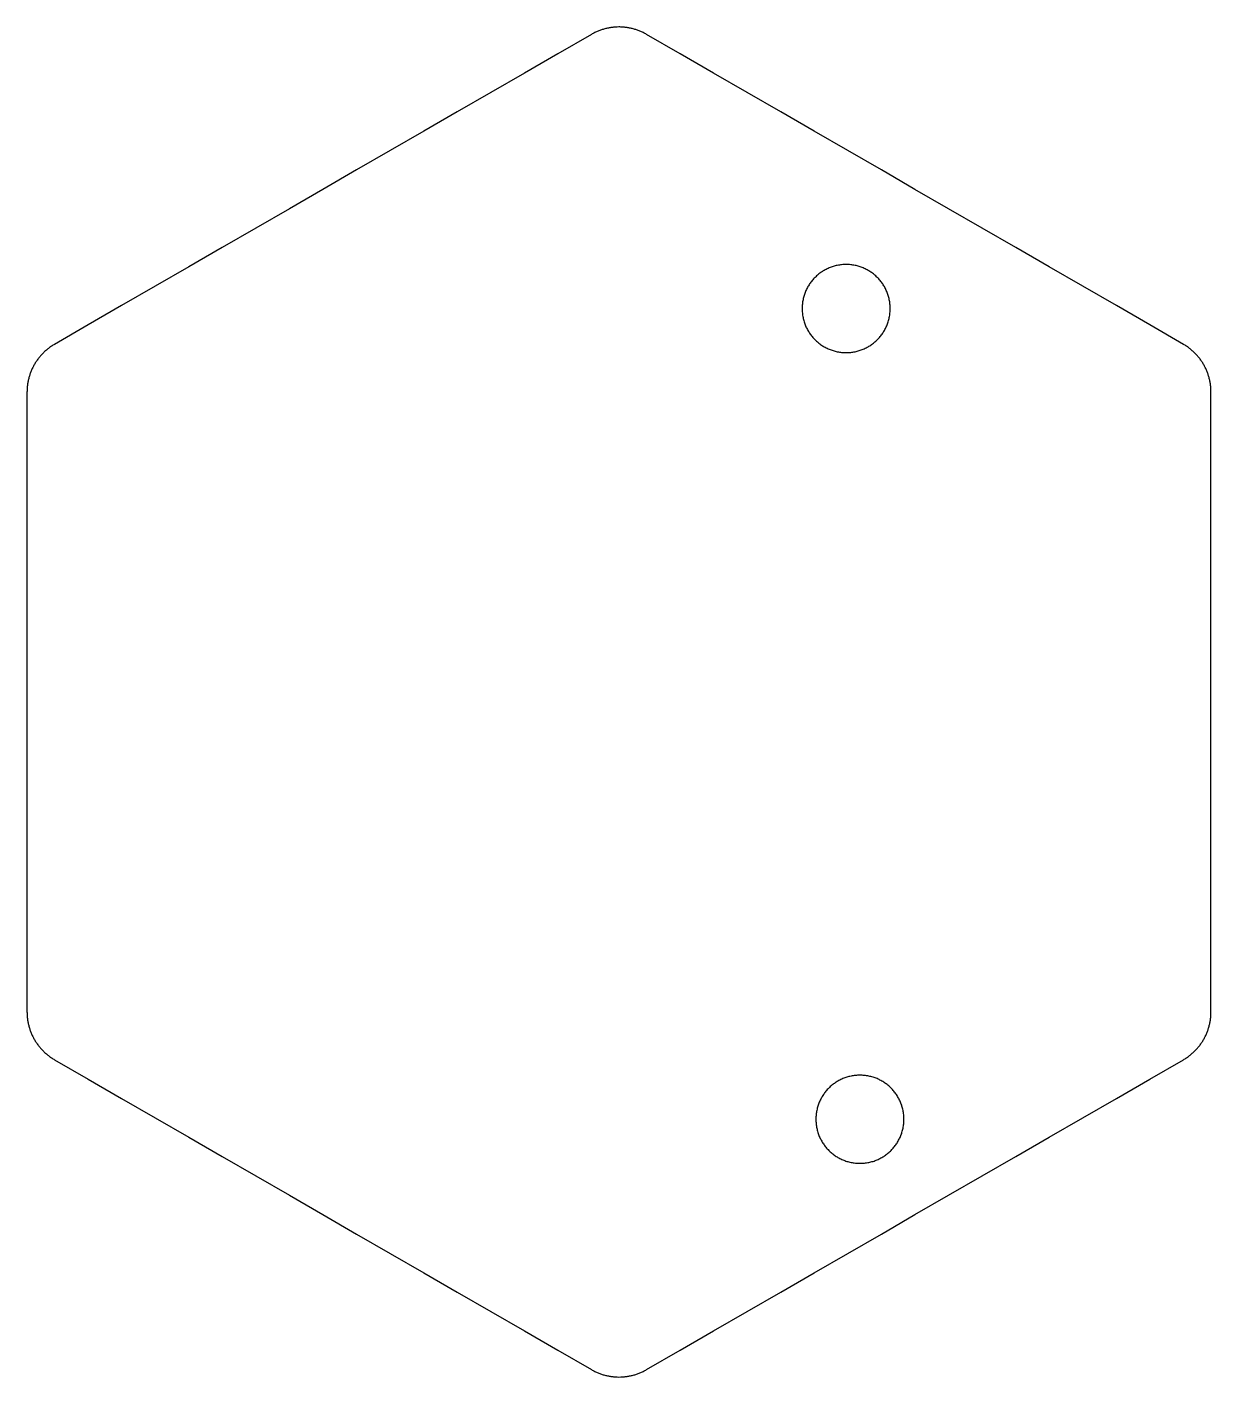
# Model space of a CAD drawing. Extents: x 97.5 to 140.5, y -136.1 to -87.
import ezdxf

# ---------------------------------------------------------------- set-up
doc = ezdxf.new("R2010")
doc.units = 0
doc.layers.add('LAYER_1', color=7, linetype='CONTINUOUS')

# ---------------------------------------------------------------- blocks, each defined once
blk = doc.blocks.new('BLOCK_3')
at = {"layer": 'LAYER_1', "color": 7}
blk.add_open_spline([(120.041, -87.31), (120.041, -87.31), (121.26, -88.014), (121.26, -88.014), (121.26, -88.014), (122.479, -88.718), (122.479, -88.718), (122.479, -88.718), (123.698, -89.421), (123.698, -89.421), (123.698, -89.421), (124.916, -90.125), (124.916, -90.125), (124.916, -90.125), (126.135, -90.829), (126.135, -90.829), (126.135, -90.829), (127.354, -91.532), (127.354, -91.532), (127.354, -91.532), (128.573, -92.236), (128.573, -92.236), (128.573, -92.236), (129.791, -92.94), (129.791, -92.94), (129.791, -92.94), (131.01, -93.643), (131.01, -93.643), (131.01, -93.643), (132.229, -94.347), (132.229, -94.347), (132.229, -94.347), (133.448, -95.051), (133.448, -95.051), (133.448, -95.051), (134.666, -95.754), (134.666, -95.754), (134.666, -95.754), (135.885, -96.458), (135.885, -96.458), (135.885, -96.458), (137.104, -97.161), (137.104, -97.161), (137.104, -97.161), (138.323, -97.865), (138.323, -97.865), (138.323, -97.865), (139.541, -98.569), (139.541, -98.569), (139.58, -98.591), (139.618, -98.615), (139.655, -98.639), (139.691, -98.664), (139.727, -98.69), (139.762, -98.716), (139.797, -98.743), (139.831, -98.771), (139.863, -98.8), (139.896, -98.829), (139.928, -98.859), (139.959, -98.89), (139.989, -98.92), (140.019, -98.952), (140.047, -98.985), (140.076, -99.018), (140.103, -99.051), (140.13, -99.085), (140.156, -99.12), (140.181, -99.155), (140.205, -99.191), (140.229, -99.227), (140.252, -99.263), (140.273, -99.301), (140.295, -99.338), (140.315, -99.376), (140.334, -99.415), (140.354, -99.454), (140.372, -99.493), (140.388, -99.533), (140.405, -99.573), (140.42, -99.613), (140.434, -99.654), (140.448, -99.695), (140.461, -99.737), (140.472, -99.779), (140.483, -99.821), (140.493, -99.863), (140.502, -99.906), (140.511, -99.949), (140.518, -99.992), (140.524, -100.036), (140.53, -100.079), (140.534, -100.123), (140.537, -100.168), (140.54, -100.212), (140.541, -100.256), (140.541, -100.301), (140.541, -100.301), (140.541, -101.708), (140.541, -101.708), (140.541, -101.708), (140.541, -103.115), (140.541, -103.115), (140.541, -103.115), (140.541, -104.523), (140.541, -104.523), (140.541, -104.523), (140.541, -105.93), (140.541, -105.93), (140.541, -105.93), (140.541, -107.337), (140.541, -107.337), (140.541, -107.337), (140.541, -108.745), (140.541, -108.745), (140.541, -108.745), (140.541, -110.152), (140.541, -110.152), (140.541, -110.152), (140.541, -111.559), (140.541, -111.559), (140.541, -111.559), (140.541, -112.966), (140.541, -112.966), (140.541, -112.966), (140.541, -114.374), (140.541, -114.374), (140.541, -114.374), (140.541, -115.781), (140.541, -115.781), (140.541, -115.781), (140.541, -117.188), (140.541, -117.188), (140.541, -117.188), (140.541, -118.596), (140.541, -118.596), (140.541, -118.596), (140.541, -120.003), (140.541, -120.003), (140.541, -120.003), (140.541, -121.41), (140.541, -121.41), (140.541, -121.41), (140.541, -122.817), (140.541, -122.817), (140.541, -122.862), (140.54, -122.907), (140.537, -122.951), (140.534, -122.995), (140.53, -123.039), (140.524, -123.082), (140.518, -123.126), (140.511, -123.169), (140.502, -123.212), (140.493, -123.255), (140.483, -123.297), (140.472, -123.339), (140.461, -123.381), (140.448, -123.423), (140.434, -123.464), (140.42, -123.505), (140.405, -123.545), (140.388, -123.585), (140.372, -123.625), (140.354, -123.665), (140.334, -123.703), (140.315, -123.742), (140.295, -123.78), (140.273, -123.817), (140.252, -123.855), (140.229, -123.892), (140.205, -123.927), (140.181, -123.963), (140.156, -123.999), (140.13, -124.033), (140.103, -124.067), (140.076, -124.101), (140.047, -124.133), (140.019, -124.166), (139.989, -124.198), (139.959, -124.229), (139.928, -124.259), (139.896, -124.289), (139.863, -124.318), (139.831, -124.347), (139.797, -124.375), (139.762, -124.402), (139.727, -124.429), (139.691, -124.454), (139.655, -124.479), (139.618, -124.504), (139.58, -124.527), (139.541, -124.55), (139.541, -124.55), (138.323, -125.253), (138.323, -125.253), (138.323, -125.253), (137.104, -125.957), (137.104, -125.957), (137.104, -125.957), (135.885, -126.66), (135.885, -126.66), (135.885, -126.66), (134.666, -127.364), (134.666, -127.364), (134.666, -127.364), (133.448, -128.068), (133.448, -128.068), (133.448, -128.068), (132.229, -128.771), (132.229, -128.771), (132.229, -128.771), (131.01, -129.475), (131.01, -129.475), (131.01, -129.475), (129.791, -130.179), (129.791, -130.179), (129.791, -130.179), (128.573, -130.882), (128.573, -130.882), (128.573, -130.882), (127.354, -131.586), (127.354, -131.586), (127.354, -131.586), (126.135, -132.29), (126.135, -132.29), (126.135, -132.29), (124.916, -132.993), (124.916, -132.993), (124.916, -132.993), (123.698, -133.697), (123.698, -133.697), (123.698, -133.697), (122.479, -134.401), (122.479, -134.401), (122.479, -134.401), (121.26, -135.104), (121.26, -135.104), (121.26, -135.104), (120.041, -135.808), (120.041, -135.808), (120.003, -135.83), (119.963, -135.851), (119.924, -135.871), (119.884, -135.89), (119.844, -135.908), (119.803, -135.925), (119.762, -135.942), (119.721, -135.957), (119.68, -135.971), (119.639, -135.985), (119.597, -135.998), (119.555, -136.009), (119.513, -136.02), (119.47, -136.03), (119.428, -136.038), (119.385, -136.047), (119.343, -136.053), (119.3, -136.059), (119.257, -136.065), (119.214, -136.069), (119.171, -136.072), (119.128, -136.074), (119.085, -136.076), (119.041, -136.076), (118.998, -136.076), (118.955, -136.074), (118.912, -136.072), (118.869, -136.069), (118.826, -136.065), (118.783, -136.059), (118.74, -136.053), (118.697, -136.047), (118.655, -136.038), (118.612, -136.03), (118.57, -136.02), (118.528, -136.009), (118.486, -135.998), (118.444, -135.985), (118.403, -135.971), (118.361, -135.957), (118.32, -135.942), (118.28, -135.925), (118.239, -135.908), (118.199, -135.89), (118.159, -135.871), (118.119, -135.851), (118.08, -135.83), (118.041, -135.808), (118.041, -135.808), (116.823, -135.104), (116.823, -135.104), (116.823, -135.104), (115.604, -134.401), (115.604, -134.401), (115.604, -134.401), (114.385, -133.697), (114.385, -133.697), (114.385, -133.697), (113.166, -132.993), (113.166, -132.993), (113.166, -132.993), (111.948, -132.29), (111.948, -132.29), (111.948, -132.29), (110.729, -131.586), (110.729, -131.586), (110.729, -131.586), (109.51, -130.882), (109.51, -130.882), (109.51, -130.882), (108.291, -130.179), (108.291, -130.179), (108.291, -130.179), (107.073, -129.475), (107.073, -129.475), (107.073, -129.475), (105.854, -128.771), (105.854, -128.771), (105.854, -128.771), (104.635, -128.068), (104.635, -128.068), (104.635, -128.068), (103.416, -127.364), (103.416, -127.364), (103.416, -127.364), (102.198, -126.66), (102.198, -126.66), (102.198, -126.66), (100.979, -125.957), (100.979, -125.957), (100.979, -125.957), (99.76, -125.253), (99.76, -125.253), (99.76, -125.253), (98.541, -124.55), (98.541, -124.55), (98.503, -124.527), (98.465, -124.504), (98.428, -124.479), (98.391, -124.454), (98.356, -124.429), (98.321, -124.402), (98.286, -124.375), (98.252, -124.347), (98.219, -124.318), (98.186, -124.289), (98.155, -124.259), (98.124, -124.229), (98.093, -124.198), (98.064, -124.166), (98.035, -124.133), (98.007, -124.101), (97.979, -124.067), (97.953, -124.033), (97.927, -123.999), (97.902, -123.963), (97.878, -123.927), (97.854, -123.892), (97.831, -123.855), (97.809, -123.817), (97.788, -123.78), (97.767, -123.742), (97.748, -123.703), (97.729, -123.665), (97.711, -123.625), (97.695, -123.585), (97.678, -123.545), (97.663, -123.505), (97.649, -123.464), (97.635, -123.423), (97.622, -123.381), (97.611, -123.339), (97.599, -123.297), (97.589, -123.255), (97.581, -123.212), (97.572, -123.169), (97.565, -123.126), (97.559, -123.082), (97.553, -123.039), (97.549, -122.995), (97.546, -122.951), (97.543, -122.907), (97.541, -122.862), (97.541, -122.817), (97.541, -122.817), (97.541, -121.41), (97.541, -121.41), (97.541, -121.41), (97.541, -120.003), (97.541, -120.003), (97.541, -120.003), (97.541, -118.596), (97.541, -118.596), (97.541, -118.596), (97.541, -117.188), (97.541, -117.188), (97.541, -117.188), (97.541, -115.781), (97.541, -115.781), (97.541, -115.781), (97.541, -114.374), (97.541, -114.374), (97.541, -114.374), (97.541, -112.966), (97.541, -112.966), (97.541, -112.966), (97.541, -111.559), (97.541, -111.559), (97.541, -111.559), (97.541, -110.152), (97.541, -110.152), (97.541, -110.152), (97.541, -108.745), (97.541, -108.745), (97.541, -108.745), (97.541, -107.337), (97.541, -107.337), (97.541, -107.337), (97.541, -105.93), (97.541, -105.93), (97.541, -105.93), (97.541, -104.523), (97.541, -104.523), (97.541, -104.523), (97.541, -103.115), (97.541, -103.115), (97.541, -103.115), (97.541, -101.708), (97.541, -101.708), (97.541, -101.708), (97.541, -100.301), (97.541, -100.301), (97.541, -100.256), (97.543, -100.212), (97.546, -100.168), (97.549, -100.123), (97.553, -100.079), (97.559, -100.036), (97.565, -99.992), (97.572, -99.949), (97.581, -99.906), (97.589, -99.863), (97.599, -99.821), (97.611, -99.779), (97.622, -99.737), (97.635, -99.695), (97.649, -99.654), (97.663, -99.613), (97.678, -99.573), (97.695, -99.533), (97.711, -99.493), (97.729, -99.454), (97.748, -99.415), (97.767, -99.376), (97.788, -99.338), (97.809, -99.301), (97.831, -99.263), (97.854, -99.227), (97.878, -99.191), (97.902, -99.155), (97.927, -99.12), (97.953, -99.085), (97.979, -99.051), (98.007, -99.018), (98.035, -98.985), (98.064, -98.952), (98.093, -98.92), (98.124, -98.89), (98.155, -98.859), (98.186, -98.829), (98.219, -98.8), (98.252, -98.771), (98.286, -98.743), (98.321, -98.716), (98.356, -98.69), (98.391, -98.664), (98.428, -98.639), (98.465, -98.615), (98.503, -98.591), (98.541, -98.569), (98.541, -98.569), (99.76, -97.865), (99.76, -97.865), (99.76, -97.865), (100.979, -97.161), (100.979, -97.161), (100.979, -97.161), (102.198, -96.458), (102.198, -96.458), (102.198, -96.458), (103.416, -95.754), (103.416, -95.754), (103.416, -95.754), (104.635, -95.051), (104.635, -95.051), (104.635, -95.051), (105.854, -94.347), (105.854, -94.347), (105.854, -94.347), (107.073, -93.643), (107.073, -93.643), (107.073, -93.643), (108.291, -92.94), (108.291, -92.94), (108.291, -92.94), (109.51, -92.236), (109.51, -92.236), (109.51, -92.236), (110.729, -91.532), (110.729, -91.532), (110.729, -91.532), (111.948, -90.829), (111.948, -90.829), (111.948, -90.829), (113.166, -90.125), (113.166, -90.125), (113.166, -90.125), (114.385, -89.421), (114.385, -89.421), (114.385, -89.421), (115.604, -88.718), (115.604, -88.718), (115.604, -88.718), (116.823, -88.014), (116.823, -88.014), (116.823, -88.014), (118.041, -87.31), (118.041, -87.31), (118.08, -87.288), (118.119, -87.267), (118.159, -87.248), (118.199, -87.228), (118.239, -87.21), (118.28, -87.193), (118.32, -87.176), (118.361, -87.161), (118.403, -87.147), (118.444, -87.133), (118.486, -87.121), (118.528, -87.109), (118.57, -87.098), (118.612, -87.089), (118.655, -87.08), (118.697, -87.072), (118.74, -87.065), (118.783, -87.059), (118.826, -87.054), (118.869, -87.049), (118.912, -87.047), (118.955, -87.044), (118.998, -87.042), (119.041, -87.042), (119.085, -87.042), (119.128, -87.044), (119.171, -87.047), (119.214, -87.049), (119.257, -87.054), (119.3, -87.059), (119.343, -87.065), (119.385, -87.072), (119.428, -87.08), (119.47, -87.089), (119.513, -87.098), (119.555, -87.109), (119.597, -87.121), (119.639, -87.133), (119.68, -87.147), (119.721, -87.161), (119.762, -87.176), (119.803, -87.193), (119.844, -87.21), (119.884, -87.228), (119.924, -87.248), (119.963, -87.267), (120.003, -87.288), (120.041, -87.31)], degree=3, knots=[0, 0, 0, 0, 1, 1, 1, 2, 2, 2, 3, 3, 3, 4, 4, 4, 5, 5, 5, 6, 6, 6, 7, 7, 7, 8, 8, 8, 9, 9, 9, 10, 10, 10, 11, 11, 11, 12, 12, 12, 13, 13, 13, 14, 14, 14, 15, 15, 15, 16, 16, 16, 17, 17, 17, 18, 18, 18, 19, 19, 19, 20, 20, 20, 21, 21, 21, 22, 22, 22, 23, 23, 23, 24, 24, 24, 25, 25, 25, 26, 26, 26, 27, 27, 27, 28, 28, 28, 29, 29, 29, 30, 30, 30, 31, 31, 31, 32, 32, 32, 33, 33, 33, 34, 34, 34, 35, 35, 35, 36, 36, 36, 37, 37, 37, 38, 38, 38, 39, 39, 39, 40, 40, 40, 41, 41, 41, 42, 42, 42, 43, 43, 43, 44, 44, 44, 45, 45, 45, 46, 46, 46, 47, 47, 47, 48, 48, 48, 49, 49, 49, 50, 50, 50, 51, 51, 51, 52, 52, 52, 53, 53, 53, 54, 54, 54, 55, 55, 55, 56, 56, 56, 57, 57, 57, 58, 58, 58, 59, 59, 59, 60, 60, 60, 61, 61, 61, 62, 62, 62, 63, 63, 63, 64, 64, 64, 65, 65, 65, 66, 66, 66, 67, 67, 67, 68, 68, 68, 69, 69, 69, 70, 70, 70, 71, 71, 71, 72, 72, 72, 73, 73, 73, 74, 74, 74, 75, 75, 75, 76, 76, 76, 77, 77, 77, 78, 78, 78, 79, 79, 79, 80, 80, 80, 81, 81, 81, 82, 82, 82, 83, 83, 83, 84, 84, 84, 85, 85, 85, 86, 86, 86, 87, 87, 87, 88, 88, 88, 89, 89, 89, 90, 90, 90, 91, 91, 91, 92, 92, 92, 93, 93, 93, 94, 94, 94, 95, 95, 95, 96, 96, 96, 97, 97, 97, 98, 98, 98, 99, 99, 99, 100, 100, 100, 101, 101, 101, 102, 102, 102, 103, 103, 103, 104, 104, 104, 105, 105, 105, 106, 106, 106, 107, 107, 107, 108, 108, 108, 109, 109, 109, 110, 110, 110, 111, 111, 111, 112, 112, 112, 113, 113, 113, 114, 114, 114, 115, 115, 115, 116, 116, 116, 117, 117, 117, 118, 118, 118, 119, 119, 119, 120, 120, 120, 121, 121, 121, 122, 122, 122, 123, 123, 123, 124, 124, 124, 125, 125, 125, 126, 126, 126, 127, 127, 127, 128, 128, 128, 129, 129, 129, 130, 130, 130, 131, 131, 131, 132, 132, 132, 133, 133, 133, 134, 134, 134, 135, 135, 135, 136, 136, 136, 137, 137, 137, 138, 138, 138, 139, 139, 139, 140, 140, 140, 141, 141, 141, 142, 142, 142, 143, 143, 143, 144, 144, 144, 145, 145, 145, 146, 146, 146, 147, 147, 147, 148, 148, 148, 149, 149, 149, 150, 150, 150, 151, 151, 151, 152, 152, 152, 153, 153, 153, 154, 154, 154, 155, 155, 155, 156, 156, 156, 157, 157, 157, 158, 158, 158, 159, 159, 159, 160, 160, 160, 161, 161, 161, 162, 162, 162, 163, 163, 163, 164, 164, 164, 165, 165, 165, 166, 166, 166, 167, 167, 167, 168, 168, 168, 169, 169, 169, 170, 170, 170, 171, 171, 171, 172, 172, 172, 173, 173, 173, 174, 174, 174, 175, 175, 175, 176, 176, 176, 177, 177, 177, 178, 178, 178, 179, 179, 179, 180, 180, 180, 181, 181, 181, 182, 182, 182, 183, 183, 183, 184, 184, 184, 185, 185, 185, 186, 186, 186, 187, 187, 187, 188, 188, 188, 189, 189, 189, 190, 190, 190, 191, 191, 191, 192, 192, 192, 192], dxfattribs=at)
blk = doc.blocks.new('BLOCK_4')
at = {"layer": 'LAYER_1', "color": 7}
blk.add_open_spline([(125.691, -97.27), (125.691, -97.215), (125.694, -97.16), (125.7, -97.106), (125.705, -97.052), (125.713, -96.999), (125.724, -96.947), (125.735, -96.895), (125.748, -96.844), (125.763, -96.794), (125.779, -96.744), (125.797, -96.695), (125.817, -96.647), (125.837, -96.599), (125.86, -96.552), (125.884, -96.507), (125.909, -96.462), (125.936, -96.418), (125.965, -96.375), (125.993, -96.333), (126.024, -96.291), (126.057, -96.252), (126.089, -96.212), (126.124, -96.175), (126.16, -96.138), (126.196, -96.102), (126.234, -96.068), (126.274, -96.035), (126.313, -96.002), (126.354, -95.972), (126.397, -95.943), (126.439, -95.914), (126.483, -95.887), (126.529, -95.863), (126.574, -95.838), (126.621, -95.816), (126.669, -95.795), (126.716, -95.775), (126.765, -95.757), (126.816, -95.742), (126.866, -95.726), (126.917, -95.713), (126.969, -95.702), (127.021, -95.692), (127.074, -95.683), (127.128, -95.678), (127.182, -95.673), (127.236, -95.67), (127.291, -95.67), (127.347, -95.67), (127.401, -95.673), (127.455, -95.678), (127.509, -95.683), (127.562, -95.692), (127.614, -95.702), (127.666, -95.713), (127.717, -95.726), (127.767, -95.742), (127.817, -95.757), (127.866, -95.775), (127.914, -95.795), (127.962, -95.816), (128.009, -95.838), (128.054, -95.863), (128.099, -95.887), (128.143, -95.914), (128.186, -95.943), (128.228, -95.972), (128.27, -96.002), (128.309, -96.035), (128.349, -96.068), (128.387, -96.102), (128.423, -96.138), (128.459, -96.175), (128.493, -96.212), (128.526, -96.252), (128.559, -96.291), (128.589, -96.333), (128.618, -96.375), (128.647, -96.418), (128.674, -96.462), (128.698, -96.507), (128.723, -96.552), (128.745, -96.599), (128.766, -96.647), (128.786, -96.695), (128.804, -96.744), (128.819, -96.794), (128.835, -96.844), (128.848, -96.895), (128.859, -96.947), (128.87, -96.999), (128.878, -97.052), (128.883, -97.106), (128.889, -97.16), (128.891, -97.215), (128.891, -97.27), (128.891, -97.325), (128.889, -97.38), (128.883, -97.433), (128.878, -97.487), (128.87, -97.54), (128.859, -97.592), (128.848, -97.644), (128.835, -97.695), (128.819, -97.746), (128.804, -97.796), (128.786, -97.845), (128.766, -97.893), (128.745, -97.94), (128.723, -97.987), (128.698, -98.032), (128.674, -98.078), (128.647, -98.122), (128.618, -98.164), (128.589, -98.207), (128.559, -98.248), (128.526, -98.287), (128.493, -98.327), (128.459, -98.365), (128.423, -98.401), (128.387, -98.437), (128.349, -98.472), (128.309, -98.504), (128.27, -98.537), (128.228, -98.568), (128.186, -98.596), (128.143, -98.625), (128.099, -98.652), (128.054, -98.677), (128.009, -98.701), (127.962, -98.724), (127.914, -98.744), (127.866, -98.764), (127.817, -98.782), (127.767, -98.798), (127.717, -98.813), (127.666, -98.827), (127.614, -98.837), (127.562, -98.848), (127.509, -98.856), (127.455, -98.861), (127.401, -98.867), (127.347, -98.87), (127.291, -98.87), (127.236, -98.87), (127.182, -98.867), (127.128, -98.861), (127.074, -98.856), (127.021, -98.848), (126.969, -98.837), (126.917, -98.827), (126.866, -98.813), (126.816, -98.798), (126.765, -98.782), (126.716, -98.764), (126.669, -98.744), (126.621, -98.724), (126.574, -98.701), (126.529, -98.677), (126.483, -98.652), (126.439, -98.625), (126.397, -98.596), (126.354, -98.568), (126.313, -98.537), (126.274, -98.504), (126.234, -98.472), (126.196, -98.437), (126.16, -98.401), (126.124, -98.365), (126.089, -98.327), (126.057, -98.287), (126.024, -98.248), (125.993, -98.207), (125.965, -98.164), (125.936, -98.122), (125.909, -98.078), (125.884, -98.032), (125.86, -97.987), (125.837, -97.94), (125.817, -97.893), (125.797, -97.845), (125.779, -97.796), (125.763, -97.746), (125.748, -97.695), (125.735, -97.644), (125.724, -97.592), (125.713, -97.54), (125.705, -97.487), (125.7, -97.433), (125.694, -97.38), (125.691, -97.325), (125.691, -97.27), (125.691, -97.27), (125.691, -97.27), (125.691, -97.27), (125.691, -97.27), (125.691, -97.27), (125.691, -97.27), (125.691, -97.27), (125.691, -97.27), (125.691, -97.27), (125.691, -97.27), (125.691, -97.27), (125.691, -97.27), (125.691, -97.27), (125.691, -97.27), (125.691, -97.27), (125.691, -97.27), (125.691, -97.27), (125.691, -97.27), (125.691, -97.27), (125.691, -97.27), (125.691, -97.27), (125.691, -97.27), (125.691, -97.27), (125.691, -97.27), (125.691, -97.27), (125.691, -97.27), (125.691, -97.27), (125.691, -97.27), (125.691, -97.27), (125.691, -97.27), (125.691, -97.27), (125.691, -97.27), (125.691, -97.27), (125.691, -97.27), (125.691, -97.27), (125.691, -97.27), (125.691, -97.27), (125.691, -97.27), (125.691, -97.27), (125.691, -97.27), (125.691, -97.27), (125.691, -97.27), (125.691, -97.27), (125.691, -97.27), (125.691, -97.27), (125.691, -97.27), (125.691, -97.27), (125.691, -97.27)], degree=3, knots=[0, 0, 0, 0, 1, 1, 1, 2, 2, 2, 3, 3, 3, 4, 4, 4, 5, 5, 5, 6, 6, 6, 7, 7, 7, 8, 8, 8, 9, 9, 9, 10, 10, 10, 11, 11, 11, 12, 12, 12, 13, 13, 13, 14, 14, 14, 15, 15, 15, 16, 16, 16, 17, 17, 17, 18, 18, 18, 19, 19, 19, 20, 20, 20, 21, 21, 21, 22, 22, 22, 23, 23, 23, 24, 24, 24, 25, 25, 25, 26, 26, 26, 27, 27, 27, 28, 28, 28, 29, 29, 29, 30, 30, 30, 31, 31, 31, 32, 32, 32, 33, 33, 33, 34, 34, 34, 35, 35, 35, 36, 36, 36, 37, 37, 37, 38, 38, 38, 39, 39, 39, 40, 40, 40, 41, 41, 41, 42, 42, 42, 43, 43, 43, 44, 44, 44, 45, 45, 45, 46, 46, 46, 47, 47, 47, 48, 48, 48, 49, 49, 49, 50, 50, 50, 51, 51, 51, 52, 52, 52, 53, 53, 53, 54, 54, 54, 55, 55, 55, 56, 56, 56, 57, 57, 57, 58, 58, 58, 59, 59, 59, 60, 60, 60, 61, 61, 61, 62, 62, 62, 63, 63, 63, 64, 64, 64, 65, 65, 65, 66, 66, 66, 67, 67, 67, 68, 68, 68, 69, 69, 69, 70, 70, 70, 71, 71, 71, 72, 72, 72, 73, 73, 73, 74, 74, 74, 75, 75, 75, 76, 76, 76, 77, 77, 77, 78, 78, 78, 79, 79, 79, 80, 80, 80, 80], dxfattribs=at)
blk = doc.blocks.new('BLOCK_5')
at = {"layer": 'LAYER_1', "color": 7}
blk.add_open_spline([(126.191, -126.715), (126.191, -126.659), (126.194, -126.605), (126.2, -126.551), (126.205, -126.497), (126.213, -126.444), (126.224, -126.392), (126.235, -126.34), (126.248, -126.289), (126.263, -126.239), (126.279, -126.189), (126.297, -126.14), (126.317, -126.092), (126.337, -126.044), (126.36, -125.997), (126.384, -125.952), (126.409, -125.907), (126.436, -125.863), (126.465, -125.82), (126.493, -125.777), (126.524, -125.736), (126.557, -125.697), (126.589, -125.657), (126.624, -125.619), (126.66, -125.583), (126.696, -125.547), (126.734, -125.513), (126.774, -125.48), (126.813, -125.447), (126.854, -125.417), (126.897, -125.388), (126.939, -125.359), (126.983, -125.332), (127.029, -125.308), (127.074, -125.283), (127.121, -125.261), (127.169, -125.24), (127.216, -125.22), (127.265, -125.202), (127.316, -125.187), (127.366, -125.171), (127.417, -125.158), (127.469, -125.147), (127.521, -125.136), (127.574, -125.128), (127.628, -125.123), (127.682, -125.117), (127.736, -125.115), (127.791, -125.115), (127.847, -125.115), (127.901, -125.117), (127.955, -125.123), (128.009, -125.128), (128.062, -125.136), (128.114, -125.147), (128.166, -125.158), (128.217, -125.171), (128.267, -125.187), (128.317, -125.202), (128.366, -125.22), (128.414, -125.24), (128.462, -125.261), (128.509, -125.283), (128.554, -125.308), (128.599, -125.332), (128.643, -125.359), (128.686, -125.388), (128.728, -125.417), (128.77, -125.447), (128.809, -125.48), (128.849, -125.513), (128.887, -125.547), (128.923, -125.583), (128.959, -125.619), (128.993, -125.657), (129.026, -125.697), (129.059, -125.736), (129.089, -125.777), (129.118, -125.82), (129.147, -125.863), (129.174, -125.907), (129.198, -125.952), (129.223, -125.997), (129.245, -126.044), (129.266, -126.092), (129.286, -126.14), (129.304, -126.189), (129.319, -126.239), (129.335, -126.289), (129.348, -126.34), (129.359, -126.392), (129.37, -126.444), (129.378, -126.497), (129.383, -126.551), (129.389, -126.605), (129.391, -126.659), (129.391, -126.715), (129.391, -126.77), (129.389, -126.824), (129.383, -126.878), (129.378, -126.932), (129.37, -126.985), (129.359, -127.037), (129.348, -127.089), (129.335, -127.14), (129.319, -127.19), (129.304, -127.24), (129.286, -127.29), (129.266, -127.337), (129.245, -127.385), (129.223, -127.432), (129.198, -127.477), (129.174, -127.523), (129.147, -127.567), (129.118, -127.609), (129.089, -127.652), (129.059, -127.693), (129.026, -127.732), (128.993, -127.772), (128.959, -127.81), (128.923, -127.846), (128.887, -127.882), (128.849, -127.917), (128.809, -127.949), (128.77, -127.982), (128.728, -128.013), (128.686, -128.041), (128.643, -128.07), (128.599, -128.097), (128.554, -128.121), (128.509, -128.146), (128.462, -128.169), (128.414, -128.189), (128.366, -128.209), (128.317, -128.227), (128.267, -128.243), (128.217, -128.258), (128.166, -128.271), (128.114, -128.282), (128.062, -128.293), (128.009, -128.301), (127.955, -128.306), (127.901, -128.312), (127.847, -128.315), (127.791, -128.315), (127.736, -128.315), (127.682, -128.312), (127.628, -128.306), (127.574, -128.301), (127.521, -128.293), (127.469, -128.282), (127.417, -128.271), (127.366, -128.258), (127.316, -128.243), (127.265, -128.227), (127.216, -128.209), (127.169, -128.189), (127.121, -128.169), (127.074, -128.146), (127.029, -128.121), (126.983, -128.097), (126.939, -128.07), (126.897, -128.041), (126.854, -128.013), (126.813, -127.982), (126.774, -127.949), (126.734, -127.917), (126.696, -127.882), (126.66, -127.846), (126.624, -127.81), (126.589, -127.772), (126.557, -127.732), (126.524, -127.693), (126.493, -127.652), (126.465, -127.609), (126.436, -127.567), (126.409, -127.523), (126.384, -127.477), (126.36, -127.432), (126.337, -127.385), (126.317, -127.337), (126.297, -127.29), (126.279, -127.24), (126.263, -127.19), (126.248, -127.14), (126.235, -127.089), (126.224, -127.037), (126.213, -126.985), (126.205, -126.932), (126.2, -126.878), (126.194, -126.824), (126.191, -126.77), (126.191, -126.715), (126.191, -126.715), (126.191, -126.715), (126.191, -126.715), (126.191, -126.715), (126.191, -126.715), (126.191, -126.715), (126.191, -126.715), (126.191, -126.715), (126.191, -126.715), (126.191, -126.715), (126.191, -126.715), (126.191, -126.715), (126.191, -126.715), (126.191, -126.715), (126.191, -126.715), (126.191, -126.715), (126.191, -126.715), (126.191, -126.715), (126.191, -126.715), (126.191, -126.715), (126.191, -126.715), (126.191, -126.715), (126.191, -126.715), (126.191, -126.715), (126.191, -126.715), (126.191, -126.715), (126.191, -126.715), (126.191, -126.715), (126.191, -126.715), (126.191, -126.715), (126.191, -126.715), (126.191, -126.715), (126.191, -126.715), (126.191, -126.715), (126.191, -126.715), (126.191, -126.715), (126.191, -126.715), (126.191, -126.715), (126.191, -126.715), (126.191, -126.715), (126.191, -126.715), (126.191, -126.715), (126.191, -126.715), (126.191, -126.715), (126.191, -126.715), (126.191, -126.715), (126.191, -126.715), (126.191, -126.715)], degree=3, knots=[0, 0, 0, 0, 1, 1, 1, 2, 2, 2, 3, 3, 3, 4, 4, 4, 5, 5, 5, 6, 6, 6, 7, 7, 7, 8, 8, 8, 9, 9, 9, 10, 10, 10, 11, 11, 11, 12, 12, 12, 13, 13, 13, 14, 14, 14, 15, 15, 15, 16, 16, 16, 17, 17, 17, 18, 18, 18, 19, 19, 19, 20, 20, 20, 21, 21, 21, 22, 22, 22, 23, 23, 23, 24, 24, 24, 25, 25, 25, 26, 26, 26, 27, 27, 27, 28, 28, 28, 29, 29, 29, 30, 30, 30, 31, 31, 31, 32, 32, 32, 33, 33, 33, 34, 34, 34, 35, 35, 35, 36, 36, 36, 37, 37, 37, 38, 38, 38, 39, 39, 39, 40, 40, 40, 41, 41, 41, 42, 42, 42, 43, 43, 43, 44, 44, 44, 45, 45, 45, 46, 46, 46, 47, 47, 47, 48, 48, 48, 49, 49, 49, 50, 50, 50, 51, 51, 51, 52, 52, 52, 53, 53, 53, 54, 54, 54, 55, 55, 55, 56, 56, 56, 57, 57, 57, 58, 58, 58, 59, 59, 59, 60, 60, 60, 61, 61, 61, 62, 62, 62, 63, 63, 63, 64, 64, 64, 65, 65, 65, 66, 66, 66, 67, 67, 67, 68, 68, 68, 69, 69, 69, 70, 70, 70, 71, 71, 71, 72, 72, 72, 73, 73, 73, 74, 74, 74, 75, 75, 75, 76, 76, 76, 77, 77, 77, 78, 78, 78, 79, 79, 79, 80, 80, 80, 80], dxfattribs=at)
blk = doc.blocks.new('BLOCK_2')
at = {"layer": 'LAYER_1'}
for name in ['BLOCK_3', 'BLOCK_4', 'BLOCK_5']:
    blk.add_blockref(name, (0, 0), dxfattribs=at)

msp = doc.modelspace()

# ---------------------------------------------------------------- block references
at = {"layer": 'LAYER_1'}
msp.add_blockref('BLOCK_2', (0, 0), dxfattribs=at)

doc.saveas('drawing.dxf')
